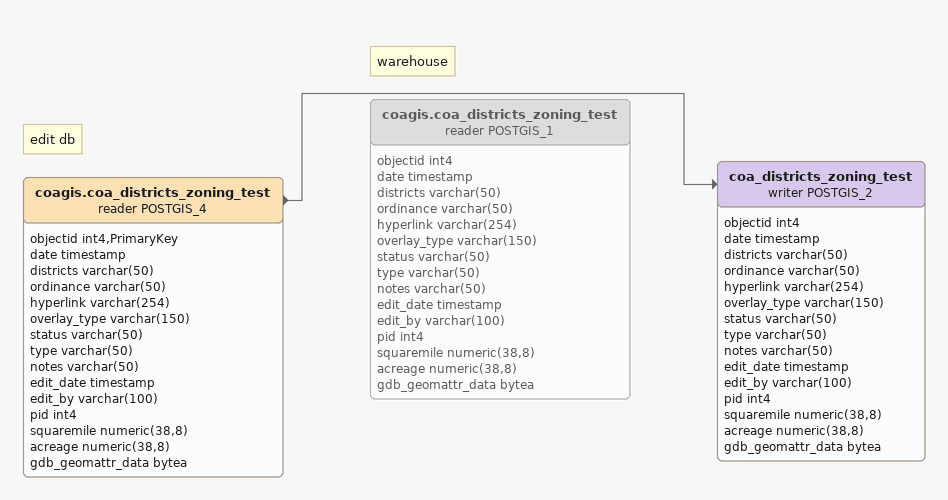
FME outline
Note: edit db
coagis.coa_districts_zoning_test (reader POSTGIS_4)
    attributes: objectid int4,PrimaryKey, date timestamp, districts varchar(50), ordinance varchar(50), hyperlink varchar(254), overlay_type varchar(150), status varchar(50), type varchar(50), notes varchar(50), edit_date timestamp, edit_by varchar(100), pid int4, squaremile numeric(38,8), acreage numeric(38,8), gdb_geomattr_data bytea
    -> coa_districts_zoning_test (writer POSTGIS_2)
coa_districts_zoning_test (writer POSTGIS_2)
    attributes: objectid int4, date timestamp, districts varchar(50), ordinance varchar(50), hyperlink varchar(254), overlay_type varchar(150), status varchar(50), type varchar(50), notes varchar(50), edit_date timestamp, edit_by varchar(100), pid int4, squaremile numeric(38,8), acreage numeric(38,8), gdb_geomattr_data bytea
Note: warehouse
coagis.coa_districts_zoning_test (reader POSTGIS_1) [off]
    attributes: objectid int4, date timestamp, districts varchar(50), ordinance varchar(50), hyperlink varchar(254), overlay_type varchar(150), status varchar(50), type varchar(50), notes varchar(50), edit_date timestamp, edit_by varchar(100), pid int4, squaremile numeric(38,8), acreage numeric(38,8), gdb_geomattr_data bytea
